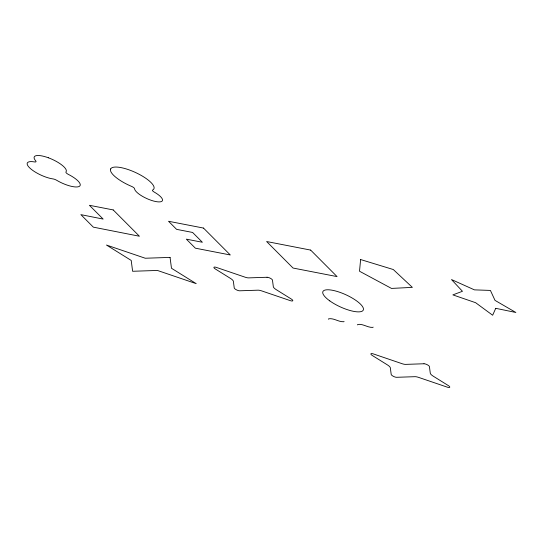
<?xml version="1.0" encoding="UTF-8"?>
<svg xmlns="http://www.w3.org/2000/svg" width="543" height="543" viewBox="0 0 543 543"><rect width="100%" height="100%" fill="white"/><g stroke="black" fill="none" stroke-linecap="round" stroke-linejoin="round"><path stroke-width="0.81" d="M328.386 319.25L328.637 318.802C333.782 317.872 338.567 322.06 343.739 321.748L344.079 321.463M357.464 324.904L357.715 324.463C362.867 323.533 367.645 327.714 372.817 327.409L373.163 327.117M360.62 259.547L359.514 271.228L391.496 288.421L412.361 287.369L393.281 269.525L360.62 259.547M495.739 308.322L492.65 315.232L475.607 302.695L452.869 294.883L462.453 291.292L451.484 279.55L474.446 289.867L490.41 290.424L495.019 300.388L515.85 312.476L495.739 308.322M170.061 257.409L145.259 258.237L106.482 245.042L131.202 260.423L132.621 271.276L157.422 270.448L196.199 283.643L171.479 268.262L170.061 257.409M267.02 277.263L248.68 277.88A6.672 2.009 24.6 0 1 245.063 277.174L216.386 267.414A3.339 1.005 24.6 0 0 213.942 267.299A3.339 1.005 24.6 0 0 215.388 269.016L230.402 278.362A6.672 2.009 24.6 0 1 233.375 281.349L234.237 287.939A3.339 1.005 24.6 0 0 236.348 289.786A3.339 1.005 24.6 0 0 239.68 290.797L258.02 290.179A6.672 2.009 24.6 0 1 261.638 290.885L290.322 300.646A3.339 1.005 24.6 0 0 292.758 300.761A3.339 1.005 24.6 0 0 291.313 299.044L276.299 289.697A6.672 2.009 24.6 0 1 273.326 286.711L272.464 280.12A3.339 1.005 24.6 0 0 270.353 278.274A3.339 1.005 24.6 0 0 267.02 277.263M423.988 363.762L405.641 364.38A6.672 2.009 24.6 0 1 402.03 363.681L373.346 353.914A3.339 1.005 24.6 0 0 370.91 353.798A3.339 1.005 24.6 0 0 372.349 355.516L387.369 364.869A6.672 2.009 24.6 0 1 390.342 367.849L391.204 374.439A3.339 1.005 24.6 0 0 393.315 376.292A3.339 1.005 24.6 0 0 396.641 377.297L414.988 376.686A6.672 2.009 24.6 0 1 418.599 377.385L447.283 387.152A3.339 1.005 24.6 0 0 449.726 387.261A3.339 1.005 24.6 0 0 448.28 385.544L433.26 376.197A6.672 2.009 24.6 0 1 430.287 373.217L429.425 366.62A3.339 1.005 24.6 0 0 427.321 364.774A3.339 1.005 24.6 0 0 423.988 363.762M113.209 209.924L89.412 205.295L103.15 219.08L80.859 214.634L93.335 227.15L139.422 236.232L113.209 209.924M203.496 228.067L168.547 221.272L176.59 229.35L192.602 232.458L202.369 242.266L186.358 239.151L195.344 248.171L230.3 254.972L203.496 228.067M310.657 250.092L266.627 241.526L293.044 268.038L337.067 276.604L310.657 250.092M329.777 300.883A22.188 6.672 24.6 0 0 363.104 310.365A22.188 6.672 24.6 0 0 336.416 291.224A22.188 6.672 24.6 0 0 329.777 300.883M110.677 168.934A23.79 7.154 24.6 0 0 131.576 186.392A3.339 1.005 24.6 0 1 134.542 188.679A15.265 4.588 24.6 0 0 146.753 198.541A15.265 4.588 24.6 0 0 162.031 201.181A15.265 4.588 24.6 0 0 154.253 192.086A3.339 1.005 24.6 0 1 152.644 190.03A23.79 7.154 24.6 0 0 137.841 173.624A23.79 7.154 24.6 0 0 110.677 168.934M48.347 157.769A17.58 5.287 24.6 0 0 35.702 160.837A3.808 1.147 24.6 0 1 34.467 161.923A17.58 5.287 24.6 0 0 30.089 168.276A17.58 5.287 24.6 0 0 53.038 178.925A3.808 1.147 24.6 0 1 56.743 180.324A17.58 5.287 24.6 0 0 79.163 186.459A17.58 5.287 24.6 0 0 68.438 174.432A3.808 1.147 24.6 0 1 65.961 171.948A17.58 5.287 24.6 0 0 48.347 157.769"/></g></svg>
